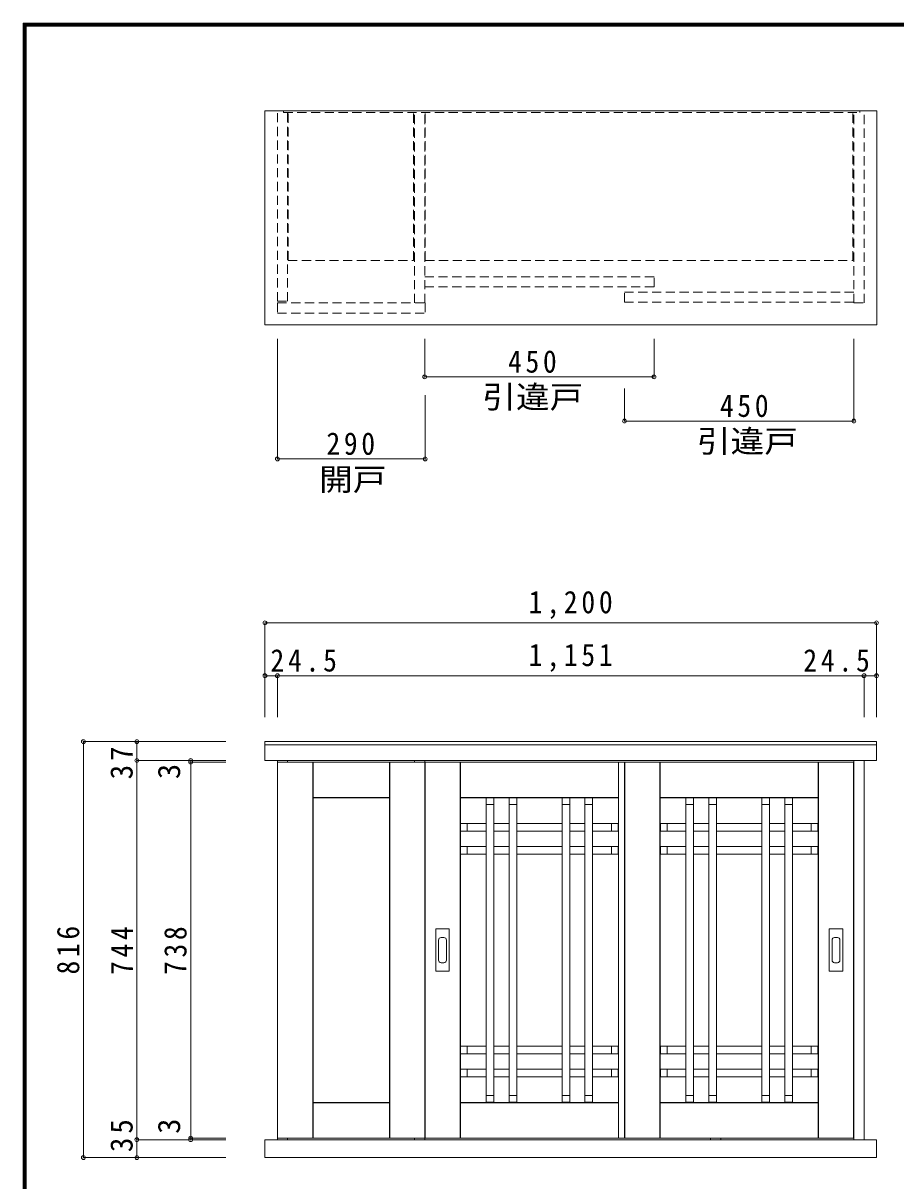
# Model space of a CAD drawing. Units: millimetres at full size, sheet at 1:15. Extents: x -2920 to 2930, y -2153 to 2088.
# Drawn here: x -2920 to -1208, y -184 to 2088 of the extents above; entities that cross this region are included whole.
import ezdxf
from ezdxf.enums import TextEntityAlignment as Align

# ---------------------------------------------------------------- set-up
doc = ezdxf.new("R2010")
doc.units = ezdxf.units.MM
doc.header["$LTSCALE"] = 15
doc.header["$PDMODE"] = 32
doc.header["$PDSIZE"] = 7.5
doc.linetypes.add('DASHED1', pattern=[1.8, 1.2, -0.6])
doc.layers.add('2-2', color=7, linetype='Continuous', lineweight=18)
doc.layers.add('F-1', color=6, linetype='Continuous')
doc.styles.add('ＭＳ ゴシック', font='')
doc.styles.get('ＭＳ ゴシック').set_extended_font_data('MS Gothic')

msp = doc.modelspace()

# ---------------------------------------------------------------- linework, layer by layer
at = {"layer": '2-2'}
for p, q in [((-2445.68, 1915.55), (-1245.18, 1915.55)), ((-2445.68, 1495.55), (-2445.68, 1915.55)), ((-1245.18, 1495.55), (-1245.18, 1915.55)), ((-2445.68, 1495.55), (-1245.18, 1495.55)), ((-2421.18, 1232.58), (-2421.18, 1468.12)), ((-2132.18, 1393.66), (-2132.18, 1468.12)), ((-1682.18, 1393.66), (-1682.18, 1468.12)), ((-1290.18, 1306.85), (-1290.18, 1468.12)), ((-1740.18, 1306.85), (-1740.18, 1370.51)), ((-2131.18, 1232.58), (-2131.18, 1357.42)), ((-2445.68, 910.98), (-2445.68, 807.31)), ((-1245.68, 910.98), (-1245.68, 807.31)), ((-2445.68, 807.31), (-2445.68, 726.16)), ((-2421.18, 807.31), (-2421.18, 726.16)), ((-1270.18, 807.31), (-1270.18, 726.16)), ((-1245.68, 807.31), (-1245.68, 726.16)), ((-2801.84, 678.02), (-2697, 678.02)), ((-2697, 678.02), (-2522.68, 678.02)), ((-2445.68, 641.02), (-2445.68, 678.02)), ((-2445.68, 678.02), (-1245.68, 678.02)), ((-2445.68, 672.02), (-1245.68, 672.02)), ((-1245.68, 641.02), (-1245.68, 678.02)), ((-2697, 641.02), (-2591.33, 641.02)), ((-2697, 641.02), (-2522.68, 641.02)), ((-2591.33, 641.02), (-2522.68, 641.02)), ((-2591.33, 638.02), (-2522.68, 638.02)), ((-1245.68, 641.02), (-2445.68, 641.02)), ((-2421.18, 638.02), (-2421.18, -99.98)), ((-2420.68, 638.02), (-2420.68, -99.98)), ((-2420.68, -99.98), (-2420.68, 638.02)), ((-2401.18, 638.02), (-2401.18, 641.02)), ((-2351.68, -99.98), (-2351.68, 638.02)), ((-2351.18, 638.02), (-2351.68, 638.02)), ((-2351.68, -99.98), (-2351.68, 638.02)), ((-2351.18, -99.98), (-2351.18, 638.02)), ((-2200.68, 638.02), (-2201.18, 638.02)), ((-2201.18, -99.98), (-2201.18, 638.02)), ((-2152.18, 638.02), (-2152.18, 641.02)), ((-2132.18, 638.02), (-2132.18, 641.02)), ((-2131.68, -99.98), (-2131.68, 638.02)), ((-2131.68, -99.98), (-2131.68, 638.02)), ((-1590.18, 638.02), (-2131.18, 638.02)), ((-2131.18, 638.02), (-2131.18, -99.98)), ((-2062.68, 638.02), (-2062.18, 638.02)), ((-2062.18, 638.02), (-1752.18, 638.02)), ((-2062.18, -99.98), (-2062.18, 638.02)), ((-1290.18, 638.02), (-1889.68, 638.02)), ((-1752.18, 638.02), (-1751.68, 638.02)), ((-1752.18, -99.98), (-1752.18, 638.02)), ((-1751.68, -99.98), (-1751.68, 638.02)), ((-1751.68, -99.98), (-1751.68, 638.02)), ((-1751.68, 638.02), (-1740.18, 638.02)), ((-1740.18, -99.98), (-1740.18, 638.02)), ((-1670.68, -99.98), (-1670.68, 638.02)), ((-1670.18, 638.02), (-1670.68, 638.02)), ((-1670.18, -99.98), (-1670.18, 638.02)), ((-1360.18, 638.02), (-1670.18, 638.02)), ((-1359.68, 638.02), (-1360.18, 638.02)), ((-1360.18, -99.98), (-1360.18, 638.02)), ((-1290.68, -99.98), (-1290.68, 638.02)), ((-1290.18, 641.02), (-1290.18, -102.98)), ((-1270.18, 641.02), (-1270.18, -102.98)), ((-2351.18, 568.52), (-2201.18, 568.52)), ((-2201.18, 568.52), (-2351.18, 568.52)), ((-2201.18, 568.02), (-2351.18, 568.02)), ((-1752.18, 568.52), (-2062.18, 568.52)), ((-1752.18, 568.52), (-2062.18, 568.52)), ((-1752.18, 568.02), (-2062.18, 568.02)), ((-1670.18, 568.52), (-1360.18, 568.52)), ((-1670.18, 568.52), (-1360.18, 568.52)), ((-1670.18, 568.02), (-1360.18, 568.02)), ((-2011.68, -16.48), (-2011.68, 554.52)), ((-1996.68, -16.48), (-1996.68, 554.52)), ((-1966.68, -16.48), (-1966.68, 554.52)), ((-1951.68, -16.48), (-1951.68, 554.52)), ((-1862.68, -16.48), (-1862.68, 554.52)), ((-1847.68, -16.48), (-1847.68, 554.52)), ((-1817.68, -16.48), (-1817.68, 554.52)), ((-1802.68, -16.48), (-1802.68, 554.52)), ((-1619.68, -16.48), (-1619.68, 554.52)), ((-1604.68, -16.48), (-1604.68, 554.52)), ((-1574.68, -16.48), (-1574.68, 554.52)), ((-1559.68, -16.48), (-1559.68, 554.52)), ((-1470.68, -16.48), (-1470.68, 554.52)), ((-1455.68, -16.48), (-1455.68, 554.52)), ((-1425.68, -16.48), (-1425.68, 554.52)), ((-1410.68, -16.48), (-1410.68, 554.52)), ((-2048.68, 517.52), (-2061.68, 517.52)), ((-2061.68, 517.52), (-2061.68, 502.52)), ((-2048.68, 517.52), (-2011.68, 517.52)), ((-2048.68, 502.52), (-2011.68, 502.52)), ((-1996.68, 517.52), (-1966.68, 517.52)), ((-1996.68, 502.52), (-1966.68, 502.52)), ((-1951.68, 517.52), (-1862.68, 517.52)), ((-1951.68, 502.52), (-1862.68, 502.52)), ((-1847.68, 517.52), (-1817.68, 517.52)), ((-1847.68, 502.52), (-1817.68, 502.52)), ((-1802.68, 517.52), (-1765.68, 517.52)), ((-1802.68, 502.52), (-1765.68, 502.52)), ((-1656.68, 517.52), (-1669.68, 517.52)), ((-1669.68, 517.52), (-1669.68, 502.52)), ((-1656.68, 517.52), (-1619.68, 517.52)), ((-1656.68, 502.52), (-1619.68, 502.52)), ((-1604.68, 517.52), (-1574.68, 517.52)), ((-1604.68, 502.52), (-1574.68, 502.52)), ((-1559.68, 517.52), (-1470.68, 517.52)), ((-1559.68, 502.52), (-1470.68, 502.52)), ((-1455.68, 517.52), (-1425.68, 517.52)), ((-1455.68, 502.52), (-1425.68, 502.52)), ((-1410.68, 517.52), (-1373.68, 517.52)), ((-1410.68, 502.52), (-1373.68, 502.52)), ((-2011.68, 472.52), (-2048.68, 472.52)), ((-2011.68, 457.52), (-2048.68, 457.52)), ((-1966.68, 472.52), (-1996.68, 472.52)), ((-1966.68, 457.52), (-1996.68, 457.52)), ((-1862.68, 472.52), (-1951.68, 472.52)), ((-1862.68, 457.52), (-1951.68, 457.52)), ((-1817.68, 472.52), (-1847.68, 472.52)), ((-1817.68, 457.52), (-1847.68, 457.52)), ((-1765.68, 472.52), (-1802.68, 472.52)), ((-1765.68, 457.52), (-1802.68, 457.52)), ((-1765.68, 457.52), (-1752.68, 457.52)), ((-1752.68, 457.52), (-1752.68, 472.52)), ((-1619.68, 472.52), (-1656.68, 472.52)), ((-1619.68, 457.52), (-1656.68, 457.52)), ((-1574.68, 472.52), (-1604.68, 472.52)), ((-1574.68, 457.52), (-1604.68, 457.52)), ((-1470.68, 472.52), (-1559.68, 472.52)), ((-1470.68, 457.52), (-1559.68, 457.52)), ((-1425.68, 472.52), (-1455.68, 472.52)), ((-1425.68, 457.52), (-1455.68, 457.52)), ((-1373.68, 472.52), (-1410.68, 472.52)), ((-1373.68, 457.52), (-1410.68, 457.52)), ((-1373.68, 457.52), (-1360.68, 457.52)), ((-1360.68, 457.52), (-1360.68, 472.52)), ((-2110.43, 310.52), (-2110.43, 227.52)), ((-2083.93, 310.52), (-2110.43, 310.52)), ((-2083.93, 227.52), (-2083.93, 310.52)), ((-1338.43, 310.52), (-1311.93, 310.52)), ((-1338.43, 227.52), (-1338.43, 310.52)), ((-1311.93, 310.52), (-1311.93, 227.52)), ((-2104.93, 288.77), (-2104.93, 249.27)), ((-2094.43, 293.77), (-2099.93, 293.77)), ((-2089.43, 249.27), (-2089.43, 288.77)), ((-1332.93, 249.27), (-1332.93, 288.77)), ((-1327.93, 293.77), (-1322.43, 293.77)), ((-1317.43, 288.77), (-1317.43, 249.27)), ((-2110.43, 227.52), (-2083.93, 227.52)), ((-2099.93, 244.27), (-2094.43, 244.27)), ((-1311.93, 227.52), (-1338.43, 227.52)), ((-1322.43, 244.27), (-1327.93, 244.27)), ((-2048.68, 80.52), (-2061.68, 80.52)), ((-2061.68, 80.52), (-2061.68, 65.52)), ((-2048.68, 80.52), (-2011.68, 80.52)), ((-1996.68, 80.52), (-1966.68, 80.52)), ((-1951.68, 80.52), (-1862.68, 80.52)), ((-1847.68, 80.52), (-1817.68, 80.52)), ((-1802.68, 80.52), (-1765.68, 80.52)), ((-1656.68, 80.52), (-1669.68, 80.52)), ((-1669.68, 80.52), (-1669.68, 65.52)), ((-1656.68, 80.52), (-1619.68, 80.52)), ((-1604.68, 80.52), (-1574.68, 80.52)), ((-1559.68, 80.52), (-1470.68, 80.52)), ((-1455.68, 80.52), (-1425.68, 80.52)), ((-1410.68, 80.52), (-1373.68, 80.52)), ((-2048.68, 65.52), (-2011.68, 65.52)), ((-1996.68, 65.52), (-1966.68, 65.52)), ((-1951.68, 65.52), (-1862.68, 65.52)), ((-1847.68, 65.52), (-1817.68, 65.52)), ((-1802.68, 65.52), (-1765.68, 65.52)), ((-1656.68, 65.52), (-1619.68, 65.52)), ((-1604.68, 65.52), (-1574.68, 65.52)), ((-1559.68, 65.52), (-1470.68, 65.52)), ((-1455.68, 65.52), (-1425.68, 65.52)), ((-1410.68, 65.52), (-1373.68, 65.52)), ((-2011.68, 35.52), (-2048.68, 35.52)), ((-1966.68, 35.52), (-1996.68, 35.52)), ((-1862.68, 35.52), (-1951.68, 35.52)), ((-1817.68, 35.52), (-1847.68, 35.52)), ((-1765.68, 35.52), (-1802.68, 35.52)), ((-1752.68, 20.52), (-1752.68, 35.52)), ((-1619.68, 35.52), (-1656.68, 35.52)), ((-1574.68, 35.52), (-1604.68, 35.52)), ((-1470.68, 35.52), (-1559.68, 35.52)), ((-1425.68, 35.52), (-1455.68, 35.52)), ((-1373.68, 35.52), (-1410.68, 35.52)), ((-1360.68, 20.52), (-1360.68, 35.52)), ((-2011.68, 20.52), (-2048.68, 20.52)), ((-1966.68, 20.52), (-1996.68, 20.52)), ((-1862.68, 20.52), (-1951.68, 20.52)), ((-1817.68, 20.52), (-1847.68, 20.52)), ((-1765.68, 20.52), (-1802.68, 20.52)), ((-1765.68, 20.52), (-1752.68, 20.52)), ((-1619.68, 20.52), (-1656.68, 20.52)), ((-1574.68, 20.52), (-1604.68, 20.52)), ((-1470.68, 20.52), (-1559.68, 20.52)), ((-1425.68, 20.52), (-1455.68, 20.52)), ((-1373.68, 20.52), (-1410.68, 20.52)), ((-1373.68, 20.52), (-1360.68, 20.52)), ((-2351.18, -29.98), (-2201.18, -29.98)), ((-2201.18, -30.48), (-2351.18, -30.48)), ((-2351.18, -30.48), (-2201.18, -30.48)), ((-2062.18, -29.98), (-1752.18, -29.98)), ((-2062.18, -30.48), (-1752.18, -30.48)), ((-2062.18, -30.48), (-1752.18, -30.48)), ((-1360.18, -29.98), (-1670.18, -29.98)), ((-1360.18, -30.48), (-1670.18, -30.48)), ((-1360.18, -30.48), (-1670.18, -30.48)), ((-2697, -102.98), (-2591.33, -102.98)), ((-2591.33, -99.98), (-2522.68, -99.98)), ((-2591.33, -102.98), (-2522.68, -102.98)), ((-2445.68, -102.98), (-2445.68, -137.98)), ((-1245.68, -102.98), (-2445.68, -102.98)), ((-2421.18, -99.98), (-2420.68, -99.98)), ((-2421.18, -102.98), (-2421.18, -99.98)), ((-2420.68, -99.98), (-2131.68, -99.98)), ((-2401.18, -102.98), (-2401.18, -99.98)), ((-2351.18, -99.98), (-2351.68, -99.98)), ((-2200.68, -99.98), (-2201.18, -99.98)), ((-2152.18, -102.98), (-2152.18, -99.98)), ((-2132.18, -102.98), (-2132.18, -99.98)), ((-2131.68, -99.98), (-2131.18, -99.98)), ((-2131.18, -99.98), (-1590.18, -99.98)), ((-2062.68, -99.98), (-2062.18, -99.98)), ((-1752.18, -99.98), (-2062.18, -99.98)), ((-1889.68, -99.98), (-1290.18, -99.98)), ((-1752.18, -99.98), (-1751.68, -99.98)), ((-1740.18, -99.98), (-1751.68, -99.98)), ((-1739.68, -99.98), (-1740.18, -99.98)), ((-1670.18, -99.98), (-1670.68, -99.98)), ((-1670.18, -99.98), (-1360.18, -99.98)), ((-1589.68, -99.98), (-1590.18, -99.98)), ((-1571.18, -102.98), (-1571.18, -99.98)), ((-1551.18, -102.98), (-1551.18, -99.98)), ((-1359.68, -99.98), (-1360.18, -99.98)), ((-1290.68, -99.98), (-1291.18, -99.98)), ((-1245.68, -137.98), (-1245.68, -102.98)), ((-2801.84, -137.98), (-2697, -137.98)), ((-2801.84, -137.98), (-2697, -137.98)), ((-2697, -137.98), (-2522.68, -137.98)), ((-1245.68, -137.98), (-2445.68, -137.98))]:
    msp.add_line(p, q, dxfattribs=at)
at = {"layer": '2-2', "linetype": 'DASHED1'}
for p, q in [((-2421.18, 1542.05), (-2421.18, 1915.55)), ((-2409.18, 1912.05), (-2409.18, 1915.55)), ((-2401.18, 1542.05), (-2401.18, 1912.05)), ((-2400.18, 1622.05), (-2400.18, 1912.05)), ((-2154.18, 1622.05), (-2154.18, 1912.05)), ((-2152.18, 1538.55), (-2152.18, 1912.05)), ((-2132.18, 1538.55), (-2132.18, 1912.05)), ((-2131.18, 1622.05), (-2131.18, 1912.05)), ((-1292.18, 1622.05), (-1292.18, 1912.05)), ((-1290.18, 1538.55), (-1290.18, 1912.05)), ((-1270.18, 1538.55), (-1270.18, 1915.55)), ((-2400.18, 1622.05), (-2154.18, 1622.05)), ((-2131.18, 1622.05), (-1292.18, 1622.05)), ((-2132.18, 1590.05), (-1682.18, 1590.05)), ((-1740.18, 1560.05), (-1290.18, 1560.05)), ((-1740.18, 1540.05), (-1740.18, 1560.05)), ((-2421.18, 1542.05), (-2401.18, 1542.05)), ((-2421.18, 1538.55), (-2131.18, 1538.55)), ((-2131.18, 1538.55), (-2131.18, 1518.55)), ((-1740.18, 1540.05), (-1290.18, 1540.05)), ((-1290.18, 1538.55), (-1270.18, 1538.55))]:
    msp.add_line(p, q, dxfattribs=at)
at = {"layer": '2-2', "color": 4}
for p, q in [((-2132.18, 1393.66), (-1682.18, 1393.66)), ((-1740.18, 1306.85), (-1290.18, 1306.85)), ((-2421.18, 1232.58), (-2131.18, 1232.58)), ((-2445.68, 910.98), (-1245.68, 910.98)), ((-2445.68, 807.31), (-2421.18, 807.31)), ((-2421.18, 807.31), (-1270.18, 807.31)), ((-1270.18, 807.31), (-1245.68, 807.31)), ((-2801.84, -137.98), (-2801.84, 678.02)), ((-2697, 641.02), (-2697, 678.02)), ((-2697, 641.02), (-2697, -102.98)), ((-2591.33, 641.02), (-2591.33, 638.02)), ((-2591.33, 638.02), (-2591.33, -99.98)), ((-2697, -102.98), (-2697, -137.98)), ((-2591.33, -99.98), (-2591.33, -102.98))]:
    msp.add_line(p, q, dxfattribs=at)
at = {"layer": '2-2', "linetype": 'DASHED1'}
for points in [[(-2409.18, 1912.05), (-1278.18, 1912.05), (-1278.18, 1915.55)], [(-2132.18, 1570.05), (-1682.18, 1570.05), (-1682.18, 1590.05)], [(-2421.18, 1538.55), (-2421.18, 1518.55), (-2131.18, 1518.55)]]:
    msp.add_lwpolyline(points, dxfattribs=at)
at = {"layer": '2-2'}
for points in [[(-2131.18, 638.02), (-2421.18, 638.02), (-2421.18, 641.02)], [(-2200.68, 638.02), (-2200.68, -99.98), (-2200.68, 638.02)], [(-2062.68, 638.02), (-2062.68, -99.98), (-2062.68, 638.02)], [(-1739.68, -99.98), (-1739.68, 638.02), (-1740.18, 638.02)], [(-1359.68, 638.02), (-1359.68, -99.98), (-1359.68, 638.02)], [(-2061.68, 502.52), (-2048.68, 502.52), (-2048.68, 517.52)], [(-1669.68, 502.52), (-1656.68, 502.52), (-1656.68, 517.52)], [(-1752.68, 472.52), (-1765.68, 472.52), (-1765.68, 457.52)], [(-1360.68, 472.52), (-1373.68, 472.52), (-1373.68, 457.52)], [(-2061.68, 65.52), (-2048.68, 65.52), (-2048.68, 80.52)], [(-1669.68, 65.52), (-1656.68, 65.52), (-1656.68, 80.52)], [(-1752.68, 35.52), (-1765.68, 35.52), (-1765.68, 20.52)], [(-1360.68, 35.52), (-1373.68, 35.52), (-1373.68, 20.52)]]:
    msp.add_lwpolyline(points, dxfattribs=at)
for points in [[(-1739.68, -99.98), (-1670.68, -99.98), (-1670.68, 638.02), (-1739.68, 638.02)], [(-1996.68, 554.52), (-1996.68, 567.52), (-2011.68, 567.52), (-2011.68, 554.52)], [(-1951.68, 554.52), (-1951.68, 567.52), (-1966.68, 567.52), (-1966.68, 554.52)], [(-1847.68, 554.52), (-1847.68, 567.52), (-1862.68, 567.52), (-1862.68, 554.52)], [(-1802.68, 554.52), (-1802.68, 567.52), (-1817.68, 567.52), (-1817.68, 554.52)], [(-1604.68, 554.52), (-1604.68, 567.52), (-1619.68, 567.52), (-1619.68, 554.52)], [(-1559.68, 554.52), (-1559.68, 567.52), (-1574.68, 567.52), (-1574.68, 554.52)], [(-1455.68, 554.52), (-1455.68, 567.52), (-1470.68, 567.52), (-1470.68, 554.52)], [(-1410.68, 554.52), (-1410.68, 567.52), (-1425.68, 567.52), (-1425.68, 554.52)], [(-1765.68, 502.52), (-1752.68, 502.52), (-1752.68, 517.52), (-1765.68, 517.52)], [(-1373.68, 502.52), (-1360.68, 502.52), (-1360.68, 517.52), (-1373.68, 517.52)], [(-2048.68, 472.52), (-2061.68, 472.52), (-2061.68, 457.52), (-2048.68, 457.52)], [(-1656.68, 472.52), (-1669.68, 472.52), (-1669.68, 457.52), (-1656.68, 457.52)], [(-1765.68, 65.52), (-1752.68, 65.52), (-1752.68, 80.52), (-1765.68, 80.52)], [(-1373.68, 65.52), (-1360.68, 65.52), (-1360.68, 80.52), (-1373.68, 80.52)], [(-2048.68, 35.52), (-2061.68, 35.52), (-2061.68, 20.52), (-2048.68, 20.52)], [(-1656.68, 35.52), (-1669.68, 35.52), (-1669.68, 20.52), (-1656.68, 20.52)], [(-1996.68, -29.48), (-1996.68, -16.48), (-2011.68, -16.48), (-2011.68, -29.48)], [(-1951.68, -29.48), (-1951.68, -16.48), (-1966.68, -16.48), (-1966.68, -29.48)], [(-1847.68, -29.48), (-1847.68, -16.48), (-1862.68, -16.48), (-1862.68, -29.48)], [(-1802.68, -29.48), (-1802.68, -16.48), (-1817.68, -16.48), (-1817.68, -29.48)], [(-1604.68, -29.48), (-1604.68, -16.48), (-1619.68, -16.48), (-1619.68, -29.48)], [(-1559.68, -29.48), (-1559.68, -16.48), (-1574.68, -16.48), (-1574.68, -29.48)], [(-1455.68, -29.48), (-1455.68, -16.48), (-1470.68, -16.48), (-1470.68, -29.48)], [(-1410.68, -29.48), (-1410.68, -16.48), (-1425.68, -16.48), (-1425.68, -29.48)]]:
    msp.add_lwpolyline(points, close=True, dxfattribs=at)
for centre, start, end in [((-2099.93, 288.77), 90, 180), ((-2094.43, 288.77), 0, 90), ((-1327.93, 288.77), 90, 180), ((-1322.43, 288.77), 0, 90), ((-2099.93, 249.27), 180, 270), ((-2094.43, 249.27), 270, 0), ((-1327.93, 249.27), 180, 270), ((-1322.43, 249.27), 270, 0)]:
    msp.add_arc(centre, 5, start, end, dxfattribs=at)
at = {"layer": '2-2', "color": 4}
for p in [(-2132.18, 1393.66), (-1682.18, 1393.66), (-1740.18, 1306.85), (-1290.18, 1306.85), (-2421.18, 1232.58), (-2131.18, 1232.58), (-2445.68, 910.98), (-1245.68, 910.98), (-2445.68, 807.31), (-2421.18, 807.31), (-1270.18, 807.31), (-1245.68, 807.31), (-2801.84, 678.02), (-2697, 678.02), (-2697, 641.02), (-2591.33, 641.02), (-2591.33, 638.02), (-2697, -102.98), (-2591.33, -99.98), (-2591.33, -102.98), (-2801.84, -137.98), (-2697, -137.98)]:
    msp.add_point(p, dxfattribs=at)
at = {"layer": 'F-1'}
for p, q in [((-2920.04, 2087.5), (-2920.04, -2102.5)), ((-2920.04, 2087.5), (2929.96, 2087.5)), ((-2920.04, 2085), (2929.96, 2085)), ((-2920.04, 2082.5), (2929.96, 2082.5)), ((-2917.54, 2087.5), (-2917.54, -2102.5)), ((-2915.04, 2087.5), (-2915.04, -2102.5))]:
    msp.add_line(p, q, dxfattribs=at)

# ---------------------------------------------------------------- texts
at = {"layer": '2-2', "style": 'ＭＳ ゴシック', "width": 1.1}
for s, p in [('引違戸', (-2019.09, 1319.06)), ('引違戸', (-1598.01, 1232.24)), ('開戸', (-2339.26, 1157.3))]:
    msp.add_text(s, height=43.99, dxfattribs=at).set_placement(p, align=Align.BOTTOM_LEFT)
at = {"layer": '2-2', "style": 'ＭＳ ゴシック'}
for p in [(-2598.83, 604.51), (-2598.83, -91.38)]:
    msp.add_text('3', height=43.99, rotation=90, dxfattribs=at).set_placement(p, align=Align.BOTTOM_LEFT)
at = {"layer": '2-2', "char_height": 43.99, "attachment_point": 7, "style": 'ＭＳ ゴシック'}
for s, insert in [('\\T1.27;\\W0.9;450', (-1968.56, 1401.16)), ('\\T1.27;\\W0.9;450', (-1552.82, 1314.35)), ('\\T1.27;\\W0.9;290', (-2324.93, 1240.08)), ('\\T1.28;\\W0.9;1,200', (-1928.18, 918.48)), ('\\T1.28;\\W0.9;1,151', (-1928.18, 814.81)), ('\\T1.28;\\W0.9;24.5', (-2434.84, 814.81)), ('\\T1.28;\\W0.9;24.5', (-1389.25, 814.81))]:
    msp.add_mtext(s, dxfattribs=dict(at, insert=insert))
at = {"layer": '2-2', "char_height": 43.99, "attachment_point": 7, "rotation": 90, "style": 'ＭＳ ゴシック'}
for s, insert in [('\\T1.27;\\W0.95;37', (-2704.5, 604.01)), ('\\T1.27;\\W0.9;816', (-2809.34, 221.27)), ('\\T1.27;\\W0.9;744', (-2704.5, 220.27)), ('\\T1.27;\\W0.9;738', (-2598.83, 220.27)), ('\\T1.27;\\W0.95;35', (-2704.5, -127.26))]:
    msp.add_mtext(s, dxfattribs=dict(at, insert=insert))

doc.saveas('drawing.dxf')
